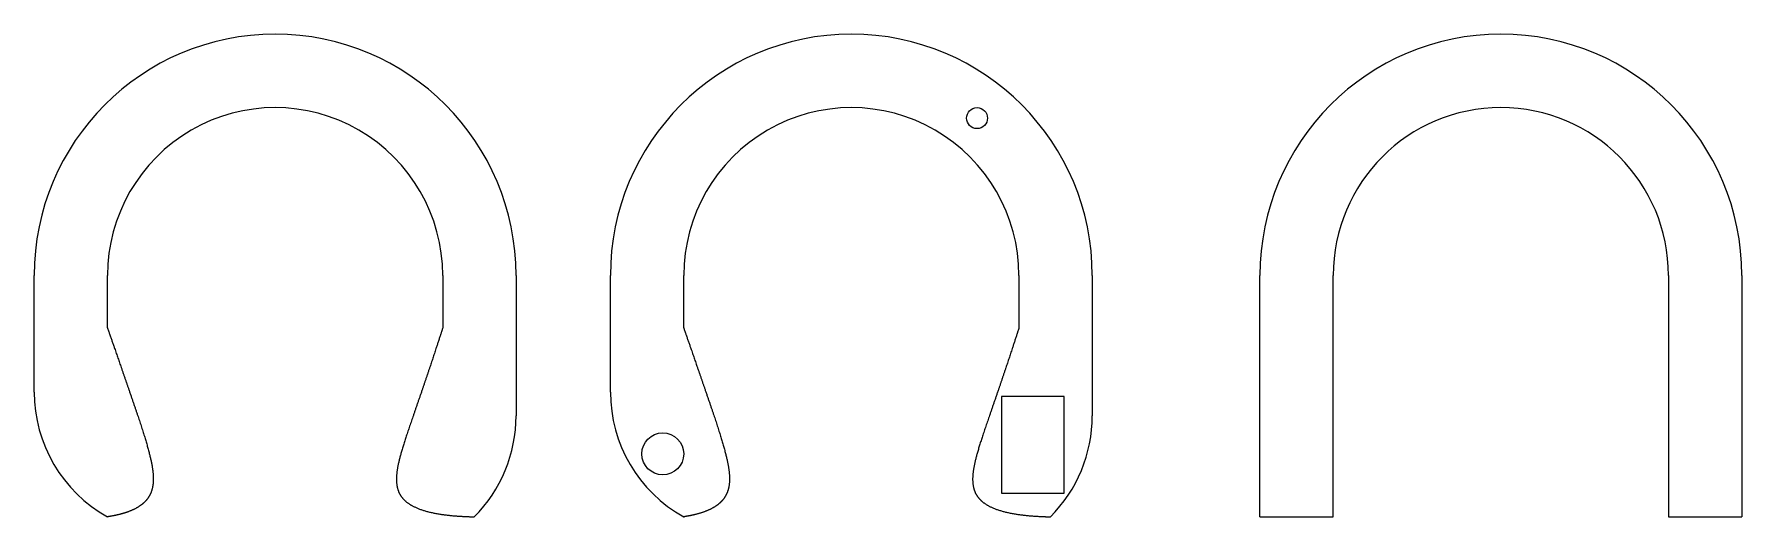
# Model space of a CAD drawing. Header units: centimetres. Extents: x -31 to 50.5, y 0 to 23.
import ezdxf

# ---------------------------------------------------------------- set-up
doc = ezdxf.new("R2010")
doc.units = ezdxf.units.CM
doc.header["$MEASUREMENT"] = 0
doc.layers.add('AQeye Headband v6_Sketch1', color=7, linetype='Continuous')

msp = doc.modelspace()

# ---------------------------------------------------------------- linework, layer by layer
at = {"layer": 'AQeye Headband v6_Sketch1'}
for p, q in [((-31, 5.946), (-31, 11.5)), ((-31, 5.946), (-31, 11.5)), ((-27.5, 9), (-27.5, 11.5)), ((-27.5, 9), (-27.5, 11.5)), ((-11.5, 11.5), (-11.5, 9)), ((-11.5, 11.5), (-11.5, 9)), ((-8, 11.5), (-8, 4.816)), ((-8, 11.5), (-8, 4.816)), ((-3.5, 5.946), (-3.5, 11.5)), ((-3.5, 5.946), (-3.5, 11.5)), ((0, 9), (0, 11.5)), ((0, 9), (0, 11.5)), ((16, 11.5), (16, 9)), ((16, 11.5), (16, 9)), ((19.5, 11.5), (19.5, 4.816)), ((19.5, 11.5), (19.5, 4.816)), ((27.5, 0), (27.5, 11.5)), ((31, 0), (31, 11.5)), ((47, 11.5), (47, 0)), ((50.5, 11.5), (50.5, 0)), ((18.161, 5.73), (15.161, 5.73)), ((15.161, 5.73), (15.161, 1.13)), ((18.161, 5.73), (15.161, 5.73)), ((15.161, 5.73), (15.161, 1.13)), ((18.161, 1.13), (18.161, 5.73)), ((18.161, 1.13), (18.161, 5.73)), ((15.161, 1.13), (18.161, 1.13)), ((15.161, 1.13), (18.161, 1.13)), ((27.5, 0), (31, 0)), ((47, 0), (50.5, 0))]:
    msp.add_line(p, q, dxfattribs=at)
for centre, radius in [((14, 19), 0.5), ((-1, 3), 1), ((-1, 3), 1)]:
    msp.add_circle(centre, radius, dxfattribs=at)
for centre, radius, start, end in [((-19.5, 11.5), 11.5, 360, 180), ((-19.5, 11.5), 11.5, 360, 180), ((8, 11.5), 11.5, 360, 180), ((8, 11.5), 11.5, 360, 180), ((39, 11.5), 11.5, 0, 180), ((-19.5, 11.5), 8, 359.99994, 180), ((-19.5, 11.5), 8, 359.99994, 180), ((8, 11.5), 8, 359.99994, 180), ((8, 11.5), 8, 359.99994, 180), ((39, 11.5), 8, 360, 180), ((-24.2, 5.946), 6.8, 180, 240.9728), ((-24.2, 5.946), 6.8, 180, 240.9728), ((3.3, 5.946), 6.8, 180, 240.9728), ((3.3, 5.946), 6.8, 180, 240.9728), ((-14.8, 4.816), 6.8, 314.90649, 0), ((-14.8, 4.816), 6.8, 314.90649, 0), ((12.7, 4.816), 6.8, 314.90649, 0), ((12.7, 4.816), 6.8, 314.90649, 0)]:
    msp.add_arc(centre, radius, start, end, dxfattribs=at)
for points in [[(-27.5, 9), (-27.426, 8.787), (-27.28, 8.365), (-27.066, 7.749), (-26.792, 6.96), (-26.47, 6.029), (-26.17, 5.157), (-25.898, 4.347), (-25.661, 3.602), (-25.471, 2.926), (-25.34, 2.321), (-25.289, 1.786), (-25.337, 1.322), (-25.501, 0.927), (-25.794, 0.598), (-26.22, 0.333), (-26.667, 0.17), (-27.061, 0.075), (-27.349, 0.023), (-27.5, 0)], [(-27.5, 9), (-27.426, 8.787), (-27.28, 8.365), (-27.066, 7.749), (-26.792, 6.96), (-26.47, 6.029), (-26.17, 5.157), (-25.898, 4.347), (-25.661, 3.602), (-25.471, 2.926), (-25.34, 2.321), (-25.289, 1.786), (-25.337, 1.322), (-25.501, 0.927), (-25.794, 0.598), (-26.22, 0.333), (-26.667, 0.17), (-27.061, 0.075), (-27.349, 0.023), (-27.5, 0)], [(-11.5, 9), (-11.575, 8.771), (-11.722, 8.319), (-11.939, 7.659), (-12.22, 6.818), (-12.558, 5.83), (-12.877, 4.911), (-13.17, 4.063), (-13.424, 3.291), (-13.619, 2.598), (-13.73, 1.988), (-13.723, 1.462), (-13.568, 1.018), (-13.239, 0.658), (-12.722, 0.376), (-12.017, 0.172), (-11.302, 0.067), (-10.683, 0.021), (-10.234, 0.005), (-10, 0)], [(-11.5, 9), (-11.575, 8.771), (-11.722, 8.319), (-11.939, 7.659), (-12.22, 6.818), (-12.558, 5.83), (-12.877, 4.911), (-13.17, 4.063), (-13.424, 3.291), (-13.619, 2.598), (-13.73, 1.988), (-13.723, 1.462), (-13.568, 1.018), (-13.239, 0.658), (-12.722, 0.376), (-12.017, 0.172), (-11.302, 0.067), (-10.683, 0.021), (-10.234, 0.005), (-10, 0)], [(0, 9), (0.074, 8.787), (0.22, 8.365), (0.434, 7.749), (0.708, 6.96), (1.03, 6.029), (1.33, 5.157), (1.602, 4.347), (1.839, 3.602), (2.029, 2.926), (2.16, 2.321), (2.211, 1.786), (2.163, 1.322), (1.999, 0.927), (1.706, 0.598), (1.28, 0.333), (0.833, 0.17), (0.439, 0.075), (0.151, 0.023), (0, 0)], [(0, 9), (0.074, 8.787), (0.22, 8.365), (0.434, 7.749), (0.708, 6.96), (1.03, 6.029), (1.33, 5.157), (1.602, 4.347), (1.839, 3.602), (2.029, 2.926), (2.16, 2.321), (2.211, 1.786), (2.163, 1.322), (1.999, 0.927), (1.706, 0.598), (1.28, 0.333), (0.833, 0.17), (0.439, 0.075), (0.151, 0.023), (0, 0)], [(16, 9), (15.925, 8.771), (15.778, 8.319), (15.561, 7.659), (15.28, 6.818), (14.942, 5.83), (14.623, 4.911), (14.33, 4.063), (14.076, 3.291), (13.881, 2.598), (13.77, 1.988), (13.777, 1.462), (13.932, 1.018), (14.261, 0.658), (14.778, 0.376), (15.483, 0.172), (16.198, 0.067), (16.817, 0.021), (17.266, 0.005), (17.5, 0)], [(16, 9), (15.925, 8.771), (15.778, 8.319), (15.561, 7.659), (15.28, 6.818), (14.942, 5.83), (14.623, 4.911), (14.33, 4.063), (14.076, 3.291), (13.881, 2.598), (13.77, 1.988), (13.777, 1.462), (13.932, 1.018), (14.261, 0.658), (14.778, 0.376), (15.483, 0.172), (16.198, 0.067), (16.817, 0.021), (17.266, 0.005), (17.5, 0)]]:
    msp.add_open_spline(points, degree=5, dxfattribs=at)
msp.add_point((0, 0), dxfattribs=at)

doc.saveas('drawing.dxf')
